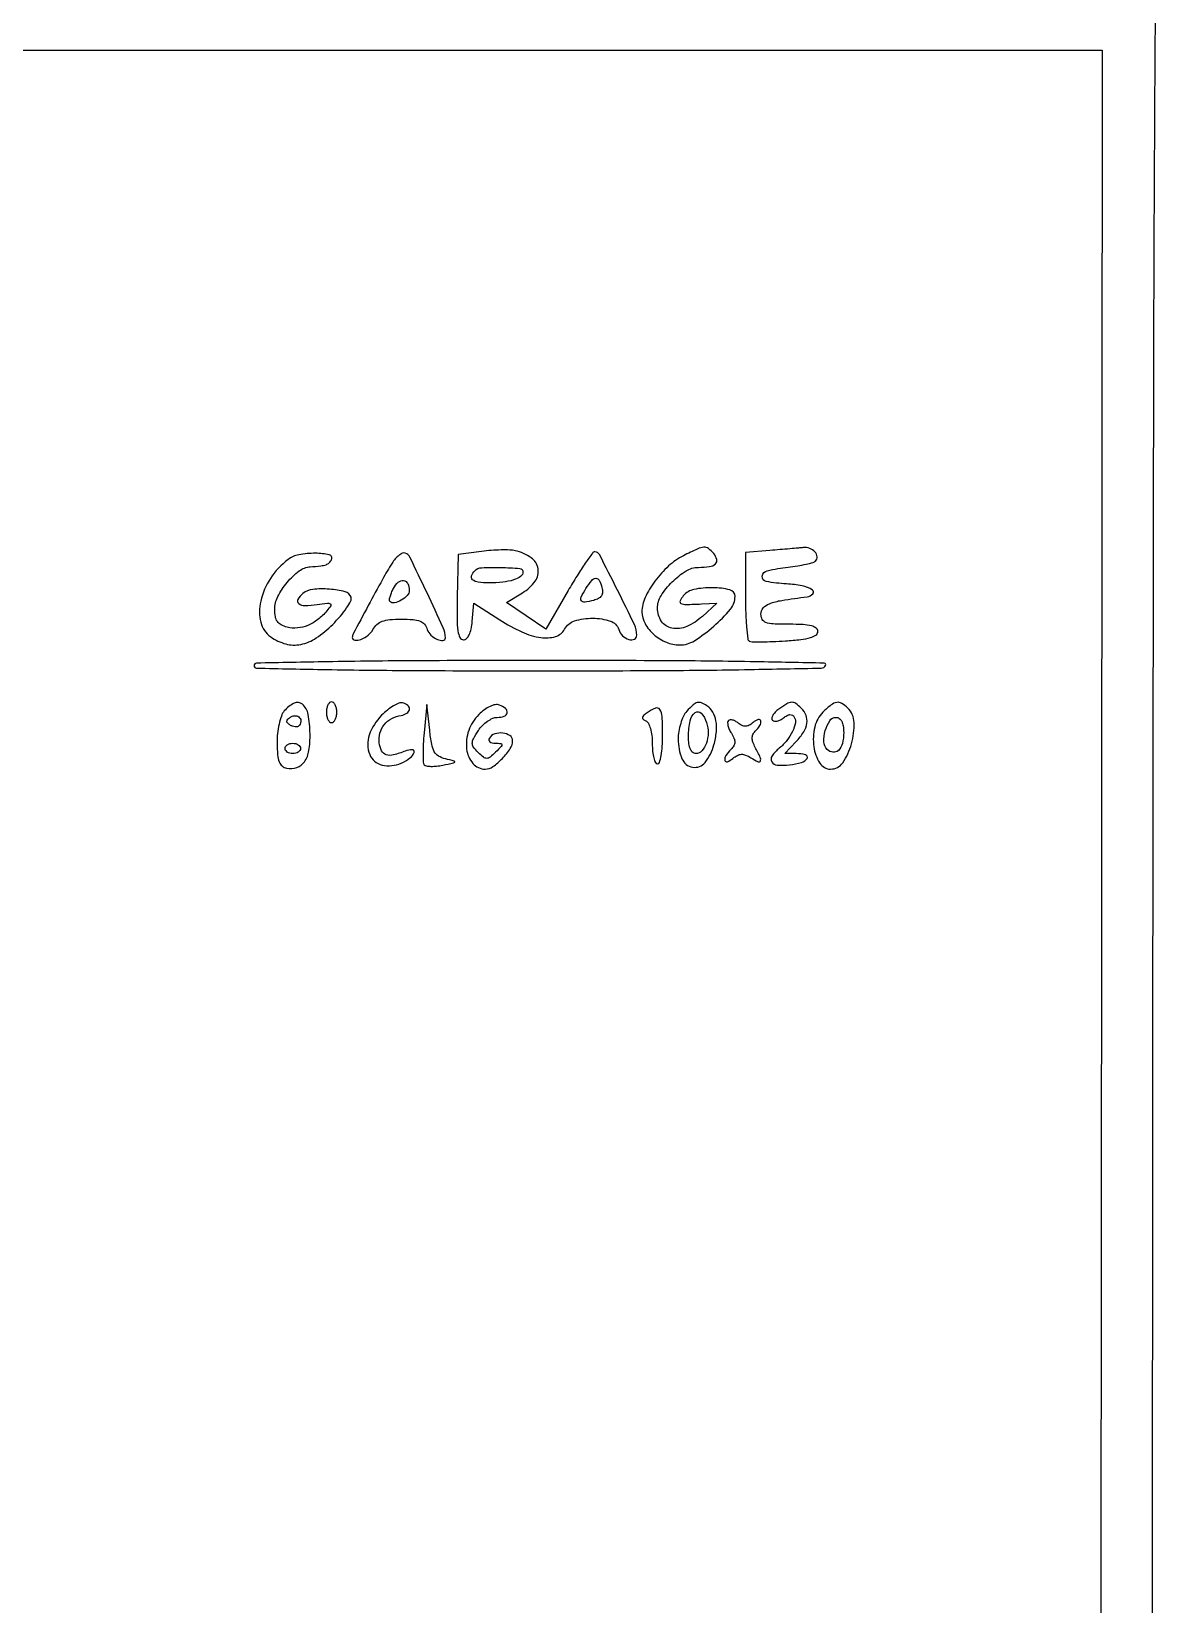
# Model space of a CAD drawing. Extents: x 41 to 982, y 323 to 1279.
# Drawn here: x 762 to 982, y 505.5 to 809.6 of the extents above; entities that cross this region are included whole.
import ezdxf

# ---------------------------------------------------------------- set-up
doc = ezdxf.new("R2010")
doc.units = 0
doc.layers.get('0').update_dxf_attribs({"linetype": 'CONTINUOUS'})

msp = doc.modelspace()

# ---------------------------------------------------------------- linework, layer by layer
for points in [[(756.952901, 334.896142), (757.22645, 536.448143, 0.000349), (757.277449, 613.73343, 0.000582), (757.199332, 678.794222, 0.000014), (757.058494, 737.692352, 0.413533), (756.75, 738.000072, -0.4134), (756.082976, 738.665117, -0.000318), (756.023829, 765.070907, -0.002545), (756.105949, 788.635047, -0.021401), (756.651714, 799.25), (757.28921, 806), (863.146697, 806), (969.004184, 806), (968.752092, 570.75), (968.5, 335.5)], [(344.25, 358.531181, -0.000006), (363.632146, 358.296486, -0.000003), (387.137262, 358.011416, -0.000003), (410.848386, 357.723519, -0.000006), (430.919403, 357.479454, 0.001487)], [(978.5, 324.5), (978.75189, 585.25, -0.000143), (978.940897, 736.193583, -0.001293), (979.213142, 802.194797, -0.000258), (979.52268, 845.028341, -0.411948)], [(883.248119, 323.533584, -0.000012), (954.110224, 323.231823, -0.020566)]]:
    msp.add_lwpolyline(points, format="xyb")
for points in [[(811.580238, 707.511239, 0.08187), (808.182545, 703.868901, 0.091862), (806.299781, 699.465866, 0.112647), (806.313998, 695.383769, 0.185058), (808.222506, 692.556704, 0.08715), (811.126277, 691.199755, 0.116093), (814.027173, 691.106488, 0.098169), (817.020703, 692.353547, 0.04878), (820.209559, 694.974265, 0.019889), (821.701177, 696.589514, 0.027664), (822.89324, 698.155836, 0.026889), (823.70302, 699.502286, 0.20406), (823.764612, 700.224265, 0.256919), (822.631105, 701.280973, 0.042419), (819.573483, 701.782573, 0.044005), (816.354815, 701.749936, 0.149763), (814.441222, 700.951219, 0.087826), (813.4815, 699.81841, 0.376506), (813.637319, 699.019041, 0.170992), (814.840659, 698.621077, 0.031614), (817.202661, 698.816437, -0.007186), (819.213138, 699.082057, -0.175267), (819.753581, 698.955504, -0.419319), (819.827052, 698.592444, -0.024579), (819.078934, 697.595109, -0.053279), (817.334131, 695.897751, -0.06869), (815.404587, 694.77239, -0.075282), (813.39361, 694.279101, -0.084241), (811.406859, 694.434021, -0.058853), (810.242932, 694.87675, -0.120688), (809.514621, 695.517155, -0.109496), (809.122808, 696.467104, -0.043296), (809, 697.882688, -0.119197), (809.593519, 700.336969, -0.055566), (811.414046, 703.082219, -0.055941), (813.742034, 705.305717, -0.14585), (815.886364, 706.11535, 0.008881), (817.905026, 706.295738, 0.054505), (818.924112, 706.519121, 0.106834), (819.542006, 706.887449, 0.089422), (820, 707.5, 0.487792), (819.561267, 708.422289, 0.054497), (816.880177, 708.719006, 0.044753), (813.664556, 708.434941, 0.120377)], [(831.686155, 706.812088, 0.013012), (829.835935, 703.664472, 0.003585), (827.091429, 698.61937, 0.000862), (824.175383, 693.143467, 0.122508), (824, 692.438407, 0.388418), (824.481493, 691.912104, 0.115781), (825.659637, 692.080134, 0.074187), (827.068954, 692.887625, 0.103111), (828, 694, -0.087451), (828.756664, 694.963255, -0.095242), (829.776627, 695.575445, -0.065955), (831.249629, 695.903201, -0.021809), (833.467796, 696, -0.018852), (835.754746, 695.913743, -0.07587), (837.113088, 695.600209, -0.124461), (837.955632, 694.991113, -0.097777), (838.5, 694, 0.128058), (839.189111, 692.905868, 0.081691), (840.444749, 692.063356, 0.133096), (841.531, 691.884348, 0.384842), (842, 692.403443, 0.107199), (841.584237, 694.320362, 0.003988), (838.452627, 701.057048, 0.002515), (835.125478, 707.977481, 0.201635), (834.240513, 708.753162, 0.183372), (833.71102, 708.73146, 0.061611), (833.03104, 708.336015, 0.051513), (832.31974, 707.669711, 0.03944)], [(849, 709.086859), (844.5, 708.5), (844.303442, 700.25, 0.006894), (844.26123, 696.042466, 0.034878), (844.433494, 693.702439, 0.075604), (844.820681, 692.424253, 0.289109), (845.493077, 692, 0.196031), (846.089806, 692.243304, 0.087691), (846.592326, 692.944891, 0.060107), (846.970366, 694.061113, 0.029784), (847.189635, 695.542645), (847.5, 699.08529), (852.5, 695.868094, 0.035476), (856.790988, 693.519309, 0.07142), (860.483353, 692.428287, 0.108345), (863.284353, 692.627892, 0.200735), (865.023099, 694.043161, -0.19782), (866.964824, 695.641833, -0.075726), (870.4933, 696.164443, -0.078395), (873.903575, 695.612031, -0.241117), (875.5, 694, 0.123277), (876.244745, 692.792479, 0.117368), (877.483317, 692.05145, 0.194391), (878.52809, 692.13363, 0.284392), (879, 692.896208, 0.111894), (878.538227, 694.933823, 0.004793), (875.28133, 701.585753, 0.002606), (871.779669, 708.477449, 0.280928), (870.923026, 709, 0.238701), (870.439921, 708.755429, 0.006724), (869.046055, 706.803325, 0.012339), (867.456845, 704.387993, 0.008), (865.73387, 701.521959), (861.399639, 694.043917), (857.602867, 696.623891), (853.806094, 699.203864), (856.903047, 701.087234, 0.096726), (859.339867, 703.308846, 0.205226), (859.920396, 705.745588, 0.202266), (858.556679, 707.872722, 0.094238), (855.5, 709.21447, 0.047788), (854.43572, 709.353836, 0.013584), (852.765625, 709.366424, 0.013551), (850.86954, 709.277755, 0.013964)], [(888.019933, 708.248446, 0.069096), (885.148172, 706.268754, 0.048304), (882.514244, 703.341712, 0.049709), (880.612654, 700.146741, 0.109822), (880, 697.391072, 0.129399), (880.595939, 695.126912, 0.084544), (882.310666, 693.021245, 0.080701), (884.717628, 691.520125, 0.099471), (887.306209, 691, 0.141953), (890.130823, 691.818416, 0.039051), (893.875453, 694.618731, 0.038085), (897.102242, 697.916662, 0.176386), (898, 700.382353, 0.346198), (897.000522, 701.652848, 0.056534), (893.672635, 702.070041, 0.053188), (890.048806, 701.726526, 0.170958), (888, 700.5, 0.062235), (887.369852, 699.513443, 0.420555), (887.549702, 699.023925, 0.111042), (888.510406, 698.827853, 0.006562), (891.5, 698.92647), (894.5, 699.064865), (891.694236, 696.532433, -0.080389), (888.668598, 694.576802, -0.149691), (885.794655, 694.241339, -0.201785), (883.78492, 695.55575, -0.149442), (883, 698.123275, -0.141202), (883.688131, 700.511383, -0.056856), (885.828772, 703.187475, -0.056837), (888.520209, 705.315249, -0.139753), (890.922227, 706, 0.03362), (893.080732, 706.145303, 0.15101), (894.215643, 706.671556, 0.28338), (894.463039, 707.517315, 0.106656), (893.868879, 708.657991, 0.057642), (892.862174, 709.620418, 0.181367), (891.981028, 709.882334, 0.090559), (890.774783, 709.573647, 0.008606)], [(904.75, 709.264961), (900, 708.890418), (900, 700.504226, 0.008365), (900.054214, 697.263942, 0.013021), (900.220312, 694.47566, 0.00719), (900.45063, 692.17833, 0.257667), (900.75, 691.757805, 0.10801), (901.289731, 691.629959, 0.005413), (903.115625, 691.617965, 0.008491), (905.3011, 691.664391, 0.006026), (907.75, 691.787609, 0.011847), (910.714999, 692.043282, 0.042746), (912.573673, 692.41068, 0.079144), (913.641112, 692.91132, 0.248505), (914, 693.588821, 0.232927), (913.675551, 694.247496, 0.101408), (912.775637, 694.685855, 0.050084), (911.157206, 694.932238, 0.012748), (908.5, 695, -0.009942), (905.38884, 695.061869, -0.07557), (903.953437, 695.338849, -0.185188), (903.259232, 695.932772, -0.124859), (903, 696.954687, -0.180406), (903.443885, 698.14489, -0.12483), (904.634911, 698.974624, -0.050422), (907.034402, 699.611255, -0.007731), (911.928887, 700.31659, 0.168561), (913.053931, 700.876295, 0.479175), (912.96497, 701.623342, 0.09095), (910.960802, 702.417268, 0.033983), (907.947963, 702.804519, -0.027689), (904.040916, 703.256842, -0.395019), (903.266224, 704.280644, -0.32305), (904.231524, 705.3602, -0.024967), (908.287925, 706.041304, 0.011189), (910.107307, 706.295487, 0.014928), (911.745097, 706.612236, 0.012125), (913.079648, 706.946107, 0.129722), (913.558106, 707.224773, 0.223612), (913.860732, 708.065779, 0.162646), (913.452106, 708.988123, 0.121495), (912.434182, 709.668913, 0.113956), (911.190983, 709.819752, -0.004181), (910.247402, 709.727146, -0.000886), (908.601414, 709.582429, -0.000928), (906.692545, 709.421577, -0.000881)], [(857, 705.106989, -0.244973), (856.551908, 704.2473, -0.075144), (855.198068, 703.576842, -0.051632), (853.111782, 703.13948, -0.025874), (850.418213, 703, -0.031754), (848.357741, 703.13099, -0.145096), (847.27169, 703.609693, -0.307189), (847.062985, 704.359765, -0.115687), (847.666667, 705.333333, -0.186395), (849.031467, 705.937645, -0.018132), (852.709609, 705.981838, -0.015139), (856.380391, 705.7815, -0.389589)], [(835, 701.547972, -0.191356), (834.614943, 700.578687, -0.072502), (833.452454, 699.65815, -0.076121), (832.133908, 699.142085, -0.257076), (831.275852, 699.390815, -0.231475), (831.173922, 699.687952, -0.035224), (831.298878, 700.320962, -0.033365), (831.567763, 701.100832, -0.023173), (831.969153, 701.942362, -0.087409), (832.898317, 703.125418, -0.218388), (833.923695, 703.443308, -0.257307), (834.709208, 702.866858, -0.108933)], [(872.267194, 702.086251, -0.071724), (872.368926, 701.186386, -0.136596), (872.153875, 700.496414, -0.127534), (871.59904, 699.986281, -0.05856), (870.677495, 699.625914, -0.026886), (868.926269, 699.267239, -0.291505), (868.297025, 699.547509, -0.267993), (868.253416, 700.263911, -0.023846), (869.171259, 701.902621, -0.028732), (870.288148, 703.48142, -0.212727), (871.086655, 703.895558, -0.302427), (871.736023, 703.516721, -0.049925)], [(805, 687, 0.408176), (805.473032, 686.517095, 0.000614), (818.985246, 686.25455, 0.003328), (835.95982, 686.0586, 0.001222), (859.940983, 686, 0.001256), (883.732489, 686.059746, 0.003244), (900.901271, 686.257363, 0.000665), (914.665598, 686.523427, 0.254427), (915.5, 687, 0.580259), (915.235409, 687.486664, 0.000765), (901.977218, 687.748281, 0.003375), (885.008178, 687.942565, 0.001175), (860.559017, 688, 0.001208), (836.304089, 687.941418, 0.003292), (819.139754, 687.7455, 0.000601), (805.473327, 687.483084, 0.408251)], [(810.858198, 678.25, 0.086783), (810.295052, 677.265055, 0.031149), (809.840625, 675.708105, 0.029423), (809.54058, 673.882243, 0.028629), (809.45321, 672.016935, 0.017627), (809.557155, 669.743395, 0.071053), (809.863416, 668.391657, 0.127261), (810.424717, 667.60181, 0.127639), (811.298039, 667.18436, 0.128618), (813.29655, 667.312122, 0.164606), (814.76002, 668.415355, 0.111714), (815.617503, 670.587099, 0.043007), (815.837715, 673.840644, 0.041001), (815.461381, 677.578806, 0.16748), (814.355271, 679.537052, 0.30406), (812.76534, 679.752019, 0.105971)], [(819, 678, 0.048028), (819.073693, 677.234582, 0.068025), (819.29375, 676.5875, 0.088204), (819.618118, 676.151477, 0.191087), (820, 676, 0.191087), (820.381882, 676.151477, 0.088204), (820.70625, 676.5875, 0.068025), (820.926307, 677.234582, 0.048028), (821, 678, 0.048028), (820.926307, 678.765418, 0.068025), (820.70625, 679.4125, 0.088204), (820.381882, 679.848523, 0.191087), (820, 680, 0.191087), (819.618118, 679.848523, 0.088204), (819.29375, 679.4125, 0.068025), (819.073693, 678.765418, 0.048028)], [(829.675827, 677.403099, 0.112113), (827.276029, 673.593198, 0.18343), (827.366534, 669.82552, 0.24478), (829.775243, 667.780861, 0.164264), (833.442853, 668.155916, 0.051073), (835.156119, 669.158791, 0.152925), (835.952567, 670.238263, 0.512923), (835.587294, 670.754586, 0.099476), (834.25, 670.495902, -0.034169), (831.97486, 669.739247, -0.140335), (830.536777, 669.776776, -0.205769), (829.652748, 670.537873, -0.084799), (829.199442, 672.085596, -0.096584), (829.343166, 673.95219, -0.102597), (830.179914, 675.583671, -0.099993), (831.617957, 676.778048, -0.087232), (833.477782, 677.39386, 0.105878), (834.575116, 677.802768, 0.228557), (835.037668, 678.550927, 0.253213), (834.721862, 679.315595, 0.119549), (833.728648, 679.789463, 0.148914), (833.022516, 679.726836, 0.037027), (831.970121, 679.207872, 0.034573), (830.801316, 678.406061, 0.028759)], [(837.892273, 674, 0.010678), (837.728527, 671.844061, 0.015065), (837.681666, 669.91791, 0.011172), (837.726195, 668.336269, 0.164927), (837.928099, 667.826926, 0.182004), (838.33228, 667.602742, 0.032011), (839.213254, 667.53003, 0.031054), (840.3094, 667.578006, 0.023499), (841.5, 667.761382, 0.002233), (843.582576, 668.192813, 0.247645), (843.793763, 668.368631, 0.455321), (843.704151, 668.54791, 0.003792), (842, 668.974258, -0.073765), (840.661346, 669.516445, -0.135659), (839.849752, 670.355054, -0.082335), (839.348902, 671.793506, -0.015789), (838.964174, 674.539802), (838.428348, 679.5)], [(848.44447, 677.535379, 0.112086), (846.50436, 674.455647, 0.114884), (846.107649, 670.868754, 0.148339), (847.323933, 668.09421, 0.219194), (849.7, 667, 0.156463), (851.182416, 667.475528, 0.045806), (853.015874, 669.058998, 0.045953), (854.537855, 670.96031, 0.146841), (855, 672.5, 0.2514), (854.481146, 673.46671, 0.1193), (853.112517, 673.963408, 0.105189), (851.533132, 673.806615, 0.179043), (850.5, 673, 0.166089), (850.413532, 672.621163, 0.190388), (850.584421, 672.29375, 0.122295), (851.020284, 672.072292, 0.056741), (851.655269, 672, -0.018339), (852.71698, 671.961046, -0.382992), (852.919965, 671.75, -0.20041), (852.78182, 671.384283, -0.007163), (851.714286, 670.285714, -0.023628), (850.650167, 669.317681, -0.169882), (850.009064, 669.080492, -0.176635), (849.373498, 669.299511, -0.025975), (848.345691, 670.225737, -0.035582), (847.442074, 671.268006, -0.163587), (847.194867, 672.016911, -0.12642), (847.419456, 672.87156, -0.017892), (848.368744, 674.440023, -0.048842), (849.15688, 675.419346, -0.046147), (850.134109, 676.248007, -0.04954), (851.144408, 676.815896, -0.10364), (852.023053, 677, 0.081109), (853.379632, 677.221519, 0.274615), (853.942049, 677.874458, 0.271329), (853.640513, 678.688213, 0.080077), (852.44447, 679.382935, 0.138459), (851.649433, 679.455675, 0.062272), (850.641955, 679.134824, 0.051637), (849.536886, 678.478587, 0.0366)], [(881, 677.908556, 0.02856), (880.313735, 677.36189, 0.172412), (880.098943, 676.968314, 0.274217), (880.228916, 676.64021, 0.068328), (880.75, 676.340536, -0.184033), (881.238718, 675.885743, -0.045523), (881.637838, 674.845511, -0.039917), (881.909803, 673.472784, -0.028957), (882, 671.916667, 0.024107), (882.072411, 670.415693, 0.038411), (882.29375, 669.150521, 0.045113), (882.613109, 668.248118, 0.293108), (883, 668, 0.332234), (883.391033, 668.292067, 0.026982), (883.70625, 669.615625, 0.027868), (883.927854, 671.39166, 0.017105), (884, 673.5, 0.011454), (883.91565, 677.181791, 0.138807), (883.472961, 678.510243, 0.349955), (882.610897, 678.776922, 0.060648)], [(888.654988, 678.171259, 0.074185), (888.019815, 677.217392, 0.035217), (887.486153, 675.837247, 0.033924), (887.121877, 674.286614, 0.040751), (887, 672.793704, 0.096716), (887.738621, 669.010933, 0.26194), (889.802893, 667.366205, 0.27186), (892.209587, 668.301047, 0.100337), (893.920457, 671.67409, 0.041511), (894.394316, 674.186365, 0.070072), (894.316318, 676.324584, 0.087046), (893.697087, 678.020806, 0.112141), (892.572942, 679.234687, 0.052086), (891.50228, 679.814504, 0.165818), (890.701549, 679.865506, 0.120949), (889.881717, 679.411471, 0.022188)], [(906.442702, 678.581761, 0.040505), (905.752544, 677.985739, 0.065472), (905.285641, 677.367378, 0.093241), (905.099566, 676.824187, 0.236646), (905.227406, 676.43926, 0.167896), (905.61211, 676.25214, 0.083421), (906.160488, 676.277624, 0.067813), (906.784135, 676.504081, 0.052296), (907.386806, 676.906058, -0.044111), (908.056197, 677.368508, -0.109876), (908.62182, 677.54194, -0.154844), (909.085974, 677.433946, -0.120927), (909.457217, 677.069225, -0.189906), (909.662332, 675.930608, -0.063061), (909.114029, 674.292883, -0.055144), (908.020999, 672.546362, -0.052222), (906.554596, 671.045311, 0.062692), (905.143253, 669.538973, 0.300875), (905.095036, 668.421258, 0.243333), (906.166064, 667.76165, 0.047745), (908.5, 667.810207, 0.038498), (910.858977, 668.27166, 0.191357), (911.915072, 669.071642, 0.498647), (911.64024, 669.758233, 0.066326), (909.825686, 670), (907.651372, 670), (909.825686, 672.314451, 0.047725), (911.267723, 674.177061, 0.103952), (911.895042, 675.862703, 0.131786), (911.721298, 677.394425, 0.102959), (910.8, 678.8, 0.044465), (909.74923, 679.678831, 0.165923), (908.93245, 679.912644, 0.125097), (908.004727, 679.626738, 0.020885)], [(915, 678, 0.139863), (913.405017, 675.131579, 0.09104), (913.222054, 671.320663, 0.107669), (914.367416, 668.164499, 0.257518), (916.47848, 667, 0.247855), (918.809653, 668.23122, 0.081323), (920.504766, 671.863164, 0.07735), (921.00639, 676.023576, 0.189987), (919.8, 678.8, 0.062313), (918.639364, 679.702512, 0.177226), (917.648115, 679.888692, 0.128761), (916.562566, 679.402272, 0.027013)], [(813.670698, 675.337364, -0.153631), (813.378481, 675.18504, -0.07132), (812.946338, 675.170668, -0.060597), (812.448448, 675.287351, -0.050625), (811.959768, 675.524864, -0.060422), (811.4716, 675.915023, -0.226851), (811.348035, 676.276151, -0.186249), (811.545279, 676.650668, -0.040481), (812.143237, 677.092954, -0.157206), (813.05161, 677.319174, -0.199326), (813.818949, 676.937773, -0.211223), (814.063109, 676.147618, -0.168767)], [(892.5, 676, -0.08011), (892.797962, 673.99394, -0.08002), (892.450469, 671.995076, -0.098043), (891.594064, 670.524289, -0.215247), (890.432612, 670, -0.174885), (889.811905, 670.223954, -0.118638), (889.357446, 670.831688, -0.073145), (889.083951, 671.860254, -0.028472), (889, 673.333333, -0.049252), (889.296829, 676.339369, -0.182711), (890.288413, 677.927014, -0.393022), (891.473738, 677.810627, -0.104537)], [(896.716846, 676.383513, 0.198442), (896.5674, 676.023639, 0.057003), (896.63625, 675.411875, 0.047814), (896.881359, 674.675954, 0.035311), (897.283815, 673.917148, -0.038053), (897.795231, 672.940011, -0.106687), (897.942994, 672.186085, -0.126927), (897.756991, 671.518001, -0.065433), (897.224959, 670.824959, 0.047477), (896.216711, 669.604621, 0.201569), (896.034516, 668.695681, 0.469873), (896.522864, 668.433757, 0.076778), (897.581201, 669.067391, -0.050496), (898.46212, 669.659536, -0.115094), (899.231524, 669.865641, -0.107478), (900.046702, 669.71597, -0.040655), (901.081201, 669.181362, 0.025165), (902.463652, 668.411833, 0.433208), (902.898424, 668.575482, 0.212606), (902.881109, 669.246968, 0.011661), (901.907359, 671.173101, -0.036435), (901.456197, 672.187302, -0.086646), (901.314719, 672.997589, -0.110523), (901.467992, 673.682522, -0.086488), (901.907359, 674.307359, 0.053201), (902.820006, 675.438036, 0.205045), (902.967935, 676.308623, 0.449046), (902.483558, 676.567297, 0.08498), (901.5, 676, -0.048934), (900.715943, 675.469408, -0.113241), (900.035145, 675.2798, -0.122587), (899.374803, 675.412183, -0.062811), (898.657991, 675.868879, 0.046115), (898.100236, 676.250919, 0.062391), (897.534201, 676.479483, 0.078203), (897.045614, 676.53002, 0.185169)], [(919, 674.059017, -0.058628), (918.754627, 671.973578, -0.137437), (917.998641, 670.613792, -0.233712), (916.936288, 670.248671, -0.16581), (915.786084, 670.813916, -0.191557), (915.164333, 672.256781, -0.075513), (915.433118, 674.441772, -0.079227), (916.314025, 676.356161, -0.250397), (917.519052, 677, -0.154538), (918.153193, 676.799207, -0.123372), (918.624111, 676.25353, -0.081784), (918.910175, 675.339407, -0.035034)], [(814, 671, -0.148195), (813.884432, 670.618646, -0.098894), (813.559375, 670.29375, -0.082425), (813.073457, 670.074694, -0.064853), (812.5, 670, -0.064853), (811.926543, 670.074694, -0.082425), (811.440625, 670.29375, -0.098894), (811.115568, 670.618646, -0.148195), (811, 671, -0.148195), (811.115568, 671.381354, -0.098894), (811.440625, 671.70625, -0.082425), (811.926543, 671.925306, -0.064853), (812.5, 672, -0.064853), (813.073457, 671.925306, -0.082425), (813.559375, 671.70625, -0.098894), (813.884432, 671.381354, -0.148195)]]:
    msp.add_lwpolyline(points, format="xyb", close=True)

doc.saveas('drawing.dxf')
